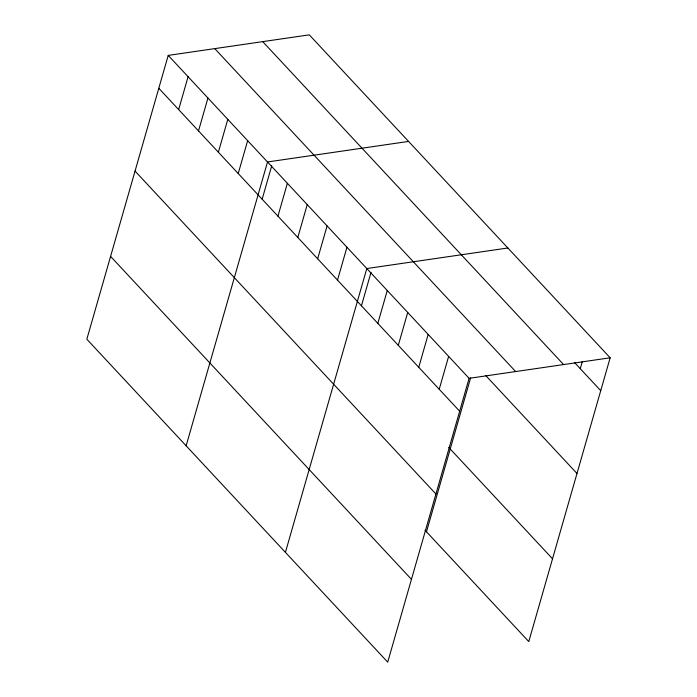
<?xml version="1.0" encoding="UTF-8"?>
<svg xmlns="http://www.w3.org/2000/svg" width="697" height="697" viewBox="0 0 697 697"><rect width="100%" height="100%" fill="white"/><g stroke="black" fill="none" stroke-linecap="round" stroke-linejoin="round"><path stroke-width="1.05" d="M168.221 55.403L86.837 339.212L387.715 662.15L469.098 378.34L168.221 55.403L309.285 34.85L610.163 357.788L528.779 641.597L425.013 530.217M178.65 109.595L188.077 76.722M198.514 130.905L207.941 98.033M218.37 152.216L227.797 119.344M238.226 173.536L247.653 140.663M186.134 445.784L267.509 161.974L408.573 141.421M262.133 199.281L271.743 165.764M277.946 216.166L287.364 183.285M297.802 237.477L307.229 204.604M317.658 258.787L327.085 225.915M337.514 280.107L346.94 247.235M285.422 552.346L366.796 268.545L507.86 247.993M361.421 305.852L371.031 272.335M377.835 323.382L387.262 290.501M398.292 345.337L407.719 312.465M418.749 367.302L428.176 334.421M439.215 389.257L448.641 356.385M426.477 531.794L470.614 377.887M580.27 368.704L582.335 361.508M469.098 378.34L610.163 357.788M574.424 362.431L600.736 390.66M262.734 41.637L563.612 364.575M214.772 48.624L515.649 371.562M485.652 375.439L576.985 473.472M158.794 88.275L459.671 411.221M448.755 447.413L552.521 558.785M135.052 171.087L435.93 494.025M110.588 256.4L411.465 579.346"/></g></svg>
